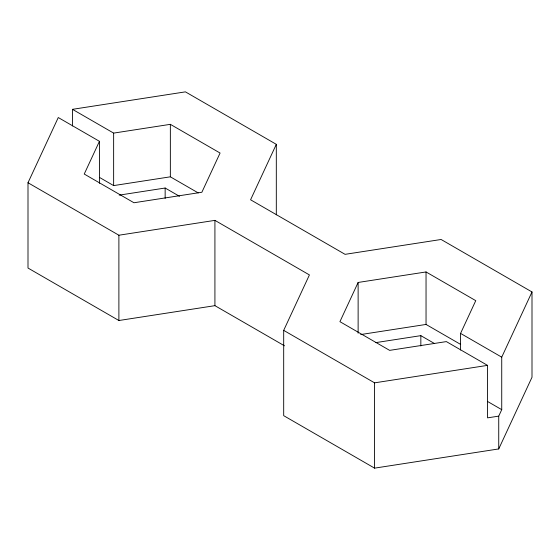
<?xml version="1.0" encoding="UTF-8"?>
<svg xmlns="http://www.w3.org/2000/svg" width="560" height="560" viewBox="0 0 560 560"><rect width="100%" height="100%" fill="white"/><g stroke="black" fill="none" stroke-linecap="round" stroke-linejoin="round"><path stroke-width="0.84" d="M284.473 345.814L214.921 305.662L118.888 320.516L28 268.044L28 182.749L58.268 117.537L99.435 141.309L99.435 183.295M99.435 141.309L84.238 174.048L133.959 202.755L201.873 192.248L220.073 153.034L170.352 124.334L113.638 133.105L72.471 109.333L72.471 125.958M72.471 109.333L185.423 91.861L276.311 144.333L250.579 199.78L345.079 254.338L441.112 239.484L532 291.956L532 377.251L498.736 448.931L374.577 468.139L283.689 415.667L283.689 330.372L309.421 274.925L214.921 220.367L118.888 235.221L28 182.749M460.565 350.021L460.565 333.403L475.762 300.657L426.041 271.95L358.127 282.457L339.927 321.671L389.648 350.371L446.362 341.6L487.529 365.372L487.529 417.858L498.736 416.129L501.732 409.661L501.732 357.168L532 291.956M99.421 177.38L113.638 185.591L170.352 176.82L198.226 192.913M119.196 195.132L165.151 188.02L179.508 196.315M360.71 334.551L426.041 324.443L460.691 344.449M375.739 342.622L420.84 335.643L434.441 343.497M283.689 330.372L374.577 382.844L487.529 365.372M460.565 333.403L501.732 357.168M487.515 401.443L501.732 409.661M498.736 416.129L498.736 448.931M426.041 271.95L426.041 324.443M420.84 335.643L420.84 346.003M374.577 382.844L374.577 468.139M358.127 282.457L358.127 333.2M276.311 144.333L276.311 214.837M214.921 220.367L214.921 305.662M170.352 124.334L170.352 176.82M165.151 188.02L165.151 198.38M118.888 235.221L118.888 320.516M113.638 133.105L113.638 185.591"/></g></svg>
